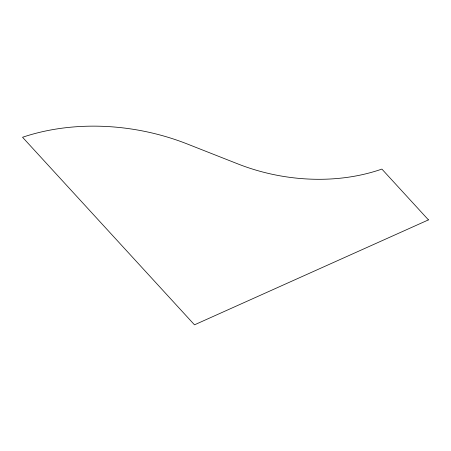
<?xml version="1.0" encoding="UTF-8"?>
<svg xmlns="http://www.w3.org/2000/svg" width="451" height="451" viewBox="0 0 451 451"><rect width="100%" height="100%" fill="white"/><g stroke="black" fill="none" stroke-linecap="round" stroke-linejoin="round"><path stroke-width="0.68" d="M428.45 219.885L194.494 324.827L22.55 137.267A187.785 135.537 11 0 1 187.289 143.987L237.801 163.888A162.225 117.085 11 0 0 381.884 169.086L428.45 219.885"/></g></svg>
